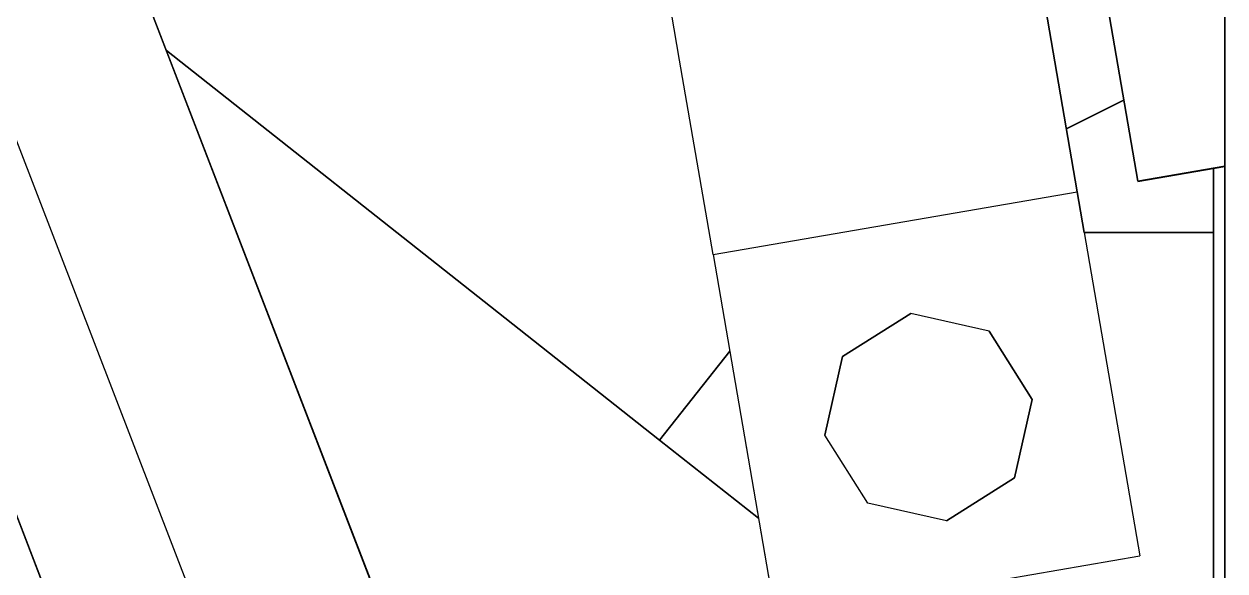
# Model space of a CAD drawing. Extents: x -43 to 90, y 6 to 81.
# Drawn here: x -20.3326 to -19.845, y 66.6439 to 66.866 of the extents above; entities that cross this region are included whole.
import ezdxf

# ---------------------------------------------------------------- set-up
doc = ezdxf.new("R2010")
doc.units = 0
doc.header["$LTSCALE"] = 0.1
doc.header["$MEASUREMENT"] = 0
doc.layers.add('cobertura nova', color=4, linetype='CONTINUOUS')

msp = doc.modelspace()

# ---------------------------------------------------------------- linework, layer by layer
at = {"layer": 'cobertura nova'}
for p, q in [((-19.8804, 66.80212), (-20.71395, 71.63621)), ((-20.71395, 71.63621), (-19.8804, 66.80212)), ((-21.80885, 70.83452), (-20.07994, 66.34962)), ((-20.07994, 66.34962), (-21.80885, 70.83452)), ((-21.80884, 70.83453), (-20.07994, 66.34966)), ((-20.07994, 66.34966), (-21.80884, 70.83453)), ((-21.80884, 70.83452), (-20.07995, 66.34967)), ((-21.80884, 70.83452), (-20.07995, 66.34967)), ((-20.07995, 66.34967), (-21.80884, 70.83452)), ((-20.07995, 66.34967), (-21.80884, 70.83452)), ((-21.80884, 70.83452), (-20.07993, 66.34963)), ((-21.80884, 70.83452), (-20.07995, 66.34967)), ((-20.07995, 66.34967), (-21.80884, 70.83452)), ((-21.80884, 70.83452), (-20.07995, 66.34966)), ((-20.07995, 66.34966), (-21.80884, 70.83452)), ((-20.07994, 66.34963), (-21.80884, 70.83452)), ((-20.07994, 66.34962), (-21.80884, 70.83452)), ((-21.80884, 70.83452), (-20.07994, 66.34963)), ((-21.80884, 70.83452), (-20.07994, 66.34962)), ((-21.80883, 70.83453), (-20.07994, 66.34966)), ((-21.80883, 70.83453), (-20.07994, 66.34966)), ((-20.07994, 66.34966), (-21.80883, 70.83453)), ((-21.80883, 70.83453), (-20.07992, 66.34963)), ((-21.80883, 70.83453), (-20.07993, 66.34966)), ((-20.07993, 66.34966), (-21.80883, 70.83453)), ((-20.07992, 66.34963), (-21.80883, 70.83453)), ((-20.07993, 66.34965), (-21.80883, 70.83453)), ((-21.80883, 70.83453), (-20.07993, 66.34965)), ((-21.80883, 70.83453), (-20.07993, 66.34965)), ((-20.07993, 66.34965), (-21.80883, 70.83453)), ((-20.07993, 66.34965), (-21.80883, 70.83453)), ((-21.80882, 70.83454), (-20.07992, 66.34964)), ((-21.80882, 70.83454), (-20.07992, 66.34964)), ((-20.07992, 66.34964), (-21.80882, 70.83454)), ((-20.07992, 66.34964), (-21.80882, 70.83454)), ((-21.80882, 70.83454), (-20.07991, 66.34964)), ((-21.80882, 70.83454), (-20.07991, 66.34964)), ((-20.07991, 66.34964), (-21.80882, 70.83454)), ((-20.07991, 66.34964), (-21.80882, 70.83454)), ((-20.07991, 66.34963), (-21.80882, 70.83454)), ((-21.80882, 70.83454), (-20.07991, 66.34963)), ((-20.07991, 66.34963), (-21.80882, 70.83454)), ((-21.80882, 70.83453), (-20.07992, 66.34963)), ((-21.80882, 70.83453), (-20.07992, 66.34965)), ((-20.07992, 66.34965), (-21.80882, 70.83453)), ((-21.80881, 70.83454), (-20.0799, 66.34963)), ((-21.86735, 70.79168), (-20.14526, 66.32445)), ((-20.1962, 66.30481), (-21.91298, 70.75827)), ((-21.91298, 70.75827), (-20.1962, 66.30481)), ((-21.91298, 70.75827), (-20.1962, 66.30481)), ((-20.1962, 66.30481), (-21.91298, 70.75827)), ((-20.06645, 66.85122), (-20.50136, 69.37342)), ((-20.1962, 66.30481), (-20.46689, 67.00699)), ((-20.46689, 67.00699), (-20.1962, 66.30481)), ((-19.84503, 66.93426), (-19.84503, 65.77332)), ((-19.84502, 65.77332), (-19.84502, 66.93426)), ((-19.91863, 66.87671), (-19.90504, 66.79788)), ((-19.905, 66.79788), (-19.9186, 66.87671)), ((-20.27481, 66.85523), (-20.13739, 66.74665)), ((-20.13739, 66.74664), (-20.27481, 66.85522)), ((-19.84503, 65.77332), (-19.84503, 66.85426)), ((-19.84503, 66.85426), (-19.84502, 66.85426)), ((-20.05286, 66.77239), (-20.06645, 66.85122)), ((-19.90942, 66.82351), (-19.88609, 66.83511)), ((-19.88608, 66.83506), (-19.90941, 66.82345)), ((-19.90941, 66.82345), (-19.88608, 66.83506)), ((-19.88608, 66.83506), (-19.90941, 66.82345)), ((-19.90941, 66.82345), (-19.88608, 66.83506)), ((-19.88608, 66.83506), (-19.90941, 66.82346)), ((-19.88608, 66.83506), (-19.90941, 66.82346)), ((-19.90941, 66.82346), (-19.88608, 66.83506)), ((-19.88608, 66.83505), (-19.90941, 66.82345)), ((-19.90941, 66.82345), (-19.88608, 66.83505)), ((-19.88608, 66.83505), (-19.90941, 66.82345)), ((-19.90941, 66.82345), (-19.88608, 66.83505)), ((-19.88608, 66.83505), (-19.90941, 66.82345)), ((-19.90941, 66.82345), (-19.88608, 66.83505)), ((-19.88608, 66.83505), (-19.90941, 66.82345)), ((-19.90941, 66.82345), (-19.88608, 66.83505)), ((-19.88608, 66.83505), (-19.90941, 66.82345)), ((-19.90941, 66.82345), (-19.88608, 66.83505)), ((-19.88608, 66.83505), (-19.90941, 66.82344)), ((-19.90941, 66.82344), (-19.88608, 66.83505)), ((-19.88608, 66.83505), (-19.90941, 66.82344)), ((-19.90941, 66.82344), (-19.88608, 66.83505)), ((-19.88608, 66.83504), (-19.90941, 66.82344)), ((-19.90941, 66.82344), (-19.88608, 66.83504)), ((-19.88608, 66.83504), (-19.90941, 66.82344)), ((-19.90941, 66.82344), (-19.88608, 66.83504)), ((-19.88608, 66.83504), (-19.90941, 66.82344)), ((-19.90941, 66.82344), (-19.88608, 66.83504)), ((-19.84502, 66.80822), (-19.8804, 66.80212)), ((-19.8804, 66.80212), (-19.84502, 66.80822)), ((-19.8804, 66.80212), (-19.84964, 66.80743)), ((-19.84964, 66.80743), (-19.8804, 66.80212)), ((-19.84964, 66.80743), (-19.8804, 66.80212)), ((-19.84502, 66.80816), (-19.88039, 66.80206)), ((-19.88039, 66.80206), (-19.84502, 66.80816)), ((-19.88039, 66.80212), (-19.84964, 66.80743)), ((-19.88039, 66.80212), (-19.84964, 66.80743)), ((-19.88039, 66.80212), (-19.84964, 66.80743)), ((-19.84964, 66.80743), (-19.88039, 66.80212)), ((-19.88039, 66.80208), (-19.84964, 66.80738)), ((-19.84964, 66.80738), (-19.88039, 66.80208)), ((-19.88039, 66.80208), (-19.84964, 66.80738)), ((-19.84964, 66.80738), (-19.88039, 66.80207)), ((-19.84964, 66.80738), (-19.88039, 66.80208)), ((-19.88039, 66.80208), (-19.84964, 66.80738)), ((-19.84964, 66.80738), (-19.88039, 66.80207)), ((-19.84964, 66.80738), (-19.88039, 66.80208)), ((-19.88039, 66.80208), (-19.84964, 66.80738)), ((-19.84964, 66.80738), (-19.88039, 66.80207)), ((-19.84964, 66.80738), (-19.88039, 66.80208)), ((-19.88039, 66.80208), (-19.84964, 66.80738)), ((-19.84964, 66.80738), (-19.88039, 66.80207)), ((-19.88039, 66.80208), (-19.84964, 66.80738)), ((-19.84964, 66.80738), (-19.88039, 66.80208)), ((-19.88039, 66.80208), (-19.84964, 66.80738)), ((-19.84964, 66.80738), (-19.88039, 66.80207)), ((-19.88039, 66.80207), (-19.84964, 66.80737)), ((-19.84964, 66.80737), (-19.88039, 66.80207)), ((-19.88039, 66.80207), (-19.84964, 66.80737)), ((-19.84964, 66.80737), (-19.88039, 66.80206)), ((-19.88039, 66.80206), (-19.84964, 66.80737)), ((-19.88039, 66.80207), (-19.84964, 66.80737)), ((-19.84964, 66.80737), (-19.88039, 66.80207)), ((-19.88039, 66.80207), (-19.84964, 66.80737)), ((-19.88039, 66.80207), (-19.84964, 66.80737)), ((-19.84964, 66.80737), (-19.88039, 66.80207)), ((-19.88039, 66.80207), (-19.84964, 66.80737)), ((-19.84964, 66.80737), (-19.88039, 66.80206)), ((-19.88039, 66.80206), (-19.84964, 66.80737)), ((-19.88039, 66.80207), (-19.84964, 66.80737)), ((-19.84964, 66.80737), (-19.88039, 66.80207)), ((-19.88039, 66.80207), (-19.84964, 66.80737)), ((-19.84964, 66.80737), (-19.88039, 66.80206)), ((-19.88039, 66.80206), (-19.84964, 66.80737)), ((-19.88039, 66.80207), (-19.84964, 66.80737)), ((-19.84964, 66.80737), (-19.88039, 66.80207)), ((-19.88039, 66.80207), (-19.84964, 66.80737)), ((-19.84964, 66.80737), (-19.88039, 66.80206)), ((-19.88039, 66.80206), (-19.84964, 66.80737)), ((-19.84964, 66.80743), (-19.88038, 66.80212)), ((-19.88038, 66.80212), (-19.84964, 66.80742)), ((-19.88038, 66.80212), (-19.84964, 66.80742)), ((-19.84964, 66.80742), (-19.88038, 66.80212)), ((-19.88038, 66.80212), (-19.84964, 66.80742)), ((-19.84964, 66.80742), (-19.88038, 66.80212)), ((-19.84964, 66.8074), (-19.88038, 66.8021)), ((-19.88038, 66.8021), (-19.84964, 66.8074)), ((-19.84964, 66.8074), (-19.88038, 66.8021)), ((-19.88038, 66.8021), (-19.84964, 66.8074)), ((-19.84964, 66.8074), (-19.88038, 66.8021)), ((-19.88038, 66.8021), (-19.84964, 66.8074)), ((-19.84964, 66.8074), (-19.88038, 66.8021)), ((-19.88038, 66.8021), (-19.84964, 66.8074)), ((-19.84964, 66.8074), (-19.88038, 66.8021)), ((-19.88038, 66.8021), (-19.84964, 66.8074)), ((-19.84964, 66.8074), (-19.88038, 66.8021)), ((-19.88038, 66.8021), (-19.84964, 66.8074)), ((-19.84964, 66.8074), (-19.88038, 66.8021)), ((-19.88038, 66.8021), (-19.84964, 66.8074)), ((-19.84964, 66.8074), (-19.88038, 66.8021)), ((-19.88038, 66.8021), (-19.84964, 66.8074)), ((-19.84964, 66.8074), (-19.88038, 66.8021)), ((-19.88038, 66.8021), (-19.84964, 66.8074)), ((-19.84964, 66.8074), (-19.88038, 66.8021)), ((-19.88038, 66.8021), (-19.84964, 66.8074)), ((-19.84964, 66.80739), (-19.88038, 66.80209)), ((-19.88038, 66.80209), (-19.84964, 66.80739)), ((-19.84964, 66.80739), (-19.88038, 66.80209)), ((-19.88038, 66.80209), (-19.84964, 66.80739)), ((-19.84964, 66.80739), (-19.88038, 66.80209)), ((-19.88038, 66.80209), (-19.84964, 66.80739)), ((-19.84964, 66.80739), (-19.88038, 66.80209)), ((-19.88038, 66.80209), (-19.84964, 66.80739)), ((-19.84964, 66.80739), (-19.88038, 66.80209)), ((-19.88038, 66.80209), (-19.84964, 66.80739)), ((-19.84964, 66.80739), (-19.88038, 66.80209)), ((-19.88038, 66.80209), (-19.84964, 66.80739)), ((-19.84964, 66.80739), (-19.88038, 66.80209)), ((-19.88038, 66.80209), (-19.84964, 66.80739)), ((-19.84964, 66.80739), (-19.88038, 66.80209)), ((-19.88038, 66.80209), (-19.84964, 66.80739)), ((-19.84964, 66.80739), (-19.88038, 66.80209)), ((-19.88038, 66.80209), (-19.84964, 66.80739)), ((-19.84964, 66.80739), (-19.88038, 66.80209)), ((-19.88038, 66.80209), (-19.84964, 66.80739)), ((-19.84964, 66.80738), (-19.88038, 66.80208)), ((-19.84964, 66.80738), (-19.88038, 66.80208)), ((-19.88038, 66.80208), (-19.84964, 66.80738)), ((-19.84964, 66.80738), (-19.88038, 66.80208)), ((-19.88038, 66.80208), (-19.84964, 66.80738)), ((-19.84964, 66.80738), (-19.88038, 66.80208)), ((-19.88038, 66.80208), (-19.84964, 66.80738)), ((-19.84964, 66.80738), (-19.88038, 66.80208)), ((-19.84964, 66.80742), (-19.88037, 66.80212)), ((-19.88037, 66.80212), (-19.84964, 66.80742)), ((-19.84964, 66.80742), (-19.88037, 66.80212)), ((-19.84964, 66.80742), (-19.88037, 66.80212)), ((-19.88037, 66.80212), (-19.84964, 66.80742)), ((-19.84964, 66.80742), (-19.88037, 66.80212)), ((-19.84964, 66.80742), (-19.88037, 66.80212)), ((-19.88037, 66.80212), (-19.84964, 66.80742)), ((-19.84964, 66.80742), (-19.88037, 66.80212)), ((-19.84964, 66.80742), (-19.88037, 66.80212)), ((-19.88037, 66.80212), (-19.84964, 66.80742)), ((-19.84964, 66.80742), (-19.88037, 66.80212)), ((-19.84964, 66.80742), (-19.88037, 66.80212)), ((-19.88037, 66.80212), (-19.84964, 66.80742)), ((-19.84964, 66.80742), (-19.88037, 66.80212)), ((-19.84964, 66.80742), (-19.88037, 66.80212)), ((-19.88037, 66.80212), (-19.84964, 66.80742)), ((-19.84964, 66.80742), (-19.88037, 66.80212)), ((-19.84964, 66.80742), (-19.88037, 66.80212)), ((-19.88037, 66.80212), (-19.84964, 66.80742)), ((-19.88037, 66.80212), (-19.84964, 66.80741)), ((-19.84964, 66.80741), (-19.88037, 66.80211)), ((-19.88037, 66.80211), (-19.84964, 66.80741)), ((-19.84964, 66.80741), (-19.88037, 66.80211)), ((-19.88037, 66.80212), (-19.84964, 66.80741)), ((-19.84964, 66.80741), (-19.88037, 66.80211)), ((-19.88037, 66.80211), (-19.84964, 66.80741)), ((-19.84964, 66.80741), (-19.88037, 66.80211)), ((-19.88037, 66.80212), (-19.84964, 66.80741)), ((-19.84964, 66.80741), (-19.88037, 66.80211)), ((-19.88037, 66.80211), (-19.84964, 66.80741)), ((-19.84964, 66.80741), (-19.88037, 66.80211)), ((-19.88037, 66.80212), (-19.84964, 66.80741)), ((-19.84964, 66.80741), (-19.88037, 66.80211)), ((-19.88037, 66.80211), (-19.84964, 66.80741)), ((-19.84964, 66.80741), (-19.88037, 66.80211)), ((-19.88037, 66.80212), (-19.84964, 66.80741)), ((-19.84964, 66.80741), (-19.88037, 66.80211)), ((-19.88037, 66.80211), (-19.84964, 66.80741)), ((-19.84964, 66.80741), (-19.88037, 66.80211)), ((-19.88037, 66.80211), (-19.84964, 66.8074)), ((-19.88037, 66.80211), (-19.84964, 66.8074)), ((-19.88037, 66.80211), (-19.84964, 66.8074)), ((-19.88037, 66.80211), (-19.84964, 66.8074)), ((-19.88037, 66.80211), (-19.84964, 66.8074)), ((-19.84966, 66.80742), (-19.84966, 66.2692)), ((-19.84966, 66.80742), (-19.84966, 66.7813)), ((-19.84966, 66.80742), (-19.84966, 66.7813)), ((-19.84966, 66.80742), (-19.84966, 66.7813)), ((-19.84966, 66.80742), (-19.84966, 66.7813)), ((-19.84965, 66.2692), (-19.84965, 66.80742)), ((-19.84965, 66.7813), (-19.84965, 66.80742)), ((-19.84965, 66.7813), (-19.84965, 66.80742)), ((-19.84965, 66.7813), (-19.84965, 66.80742)), ((-19.84965, 66.7813), (-19.84965, 66.80742)), ((-19.84964, 66.2692), (-19.84964, 66.80743)), ((-19.8804, 66.80212), (-19.8804, 66.80212)), ((-19.8804, 66.80212), (-19.8804, 66.80212)), ((-19.8804, 66.80212), (-19.8804, 66.80212)), ((-19.8804, 66.80212), (-19.8804, 66.80212)), ((-19.8804, 66.80212), (-19.8804, 66.80212)), ((-19.8804, 66.80212), (-19.8804, 66.80212)), ((-19.8804, 66.80212), (-19.8804, 66.80212)), ((-19.8804, 66.80212), (-19.8804, 66.80212)), ((-19.8804, 66.80212), (-19.8804, 66.80212)), ((-19.8804, 66.80212), (-19.8804, 66.80212)), ((-19.88039, 66.80212), (-19.88039, 66.80212)), ((-19.88039, 66.80212), (-19.88039, 66.80212)), ((-19.88039, 66.80212), (-19.88039, 66.80212)), ((-19.88039, 66.80212), (-19.88039, 66.80212)), ((-19.88039, 66.80212), (-19.88039, 66.80212)), ((-19.88039, 66.80212), (-19.88039, 66.80212)), ((-19.88038, 66.80208), (-19.88039, 66.80208)), ((-19.88039, 66.80208), (-19.88039, 66.80208)), ((-19.88039, 66.80208), (-19.88039, 66.80208)), ((-19.88039, 66.80208), (-19.88039, 66.80208)), ((-19.88039, 66.80208), (-19.88039, 66.80208)), ((-19.88038, 66.80208), (-19.88039, 66.80208)), ((-19.88039, 66.80208), (-19.88039, 66.80208)), ((-19.88039, 66.80207), (-19.88039, 66.80207)), ((-19.88039, 66.80207), (-19.88039, 66.80207)), ((-19.88039, 66.80207), (-19.88039, 66.80207)), ((-19.88039, 66.80207), (-19.88039, 66.80207)), ((-19.88039, 66.80207), (-19.88039, 66.80207)), ((-19.88039, 66.80207), (-19.88039, 66.80207)), ((-19.88039, 66.80207), (-19.88039, 66.80207)), ((-19.88039, 66.80207), (-19.88039, 66.80207)), ((-19.88039, 66.80207), (-19.88039, 66.80207)), ((-19.88039, 66.80207), (-19.88039, 66.80207)), ((-19.88038, 66.80212), (-19.88038, 66.80212)), ((-19.88038, 66.80212), (-19.88038, 66.80212)), ((-19.88038, 66.80212), (-19.88038, 66.80212)), ((-19.88038, 66.80212), (-19.88038, 66.80212)), ((-19.88038, 66.80212), (-19.88038, 66.80212)), ((-19.88038, 66.80212), (-19.88038, 66.80212)), ((-19.88038, 66.80212), (-19.88038, 66.80212)), ((-19.88038, 66.80212), (-19.88038, 66.80212)), ((-19.88038, 66.8021), (-19.88038, 66.8021)), ((-19.88038, 66.8021), (-19.88038, 66.8021)), ((-19.88038, 66.8021), (-19.88038, 66.8021)), ((-19.88038, 66.8021), (-19.88038, 66.8021)), ((-19.88038, 66.8021), (-19.88038, 66.8021)), ((-19.88038, 66.8021), (-19.88038, 66.8021)), ((-19.88038, 66.8021), (-19.88038, 66.8021)), ((-19.88038, 66.8021), (-19.88038, 66.8021)), ((-19.88038, 66.8021), (-19.88038, 66.8021)), ((-19.88038, 66.8021), (-19.88038, 66.8021)), ((-19.88038, 66.80209), (-19.88038, 66.80209)), ((-19.88038, 66.80209), (-19.88038, 66.80209)), ((-19.88038, 66.80209), (-19.88038, 66.80209)), ((-19.88038, 66.80209), (-19.88038, 66.80209)), ((-19.88038, 66.80209), (-19.88038, 66.80209)), ((-19.88038, 66.80209), (-19.88038, 66.80209)), ((-19.88038, 66.80209), (-19.88038, 66.80209)), ((-19.88038, 66.80209), (-19.88038, 66.80209)), ((-19.88038, 66.80209), (-19.88038, 66.80209)), ((-19.88038, 66.80209), (-19.88038, 66.80209)), ((-19.88038, 66.80208), (-19.88038, 66.80208)), ((-19.88038, 66.80208), (-19.88038, 66.80208)), ((-19.88038, 66.80208), (-19.88038, 66.80208)), ((-19.88037, 66.80212), (-19.88037, 66.80212)), ((-19.88037, 66.80212), (-19.88037, 66.80212)), ((-19.88037, 66.80212), (-19.88037, 66.80212)), ((-19.88037, 66.80212), (-19.88037, 66.80212)), ((-19.88037, 66.80212), (-19.88037, 66.80212)), ((-19.88037, 66.80212), (-19.88037, 66.80212)), ((-19.88037, 66.80212), (-19.88037, 66.80212)), ((-19.88037, 66.80212), (-19.88037, 66.80212)), ((-19.88037, 66.80212), (-19.88037, 66.80212)), ((-19.88037, 66.80212), (-19.88037, 66.80212)), ((-19.88037, 66.80212), (-19.88037, 66.80212)), ((-19.88037, 66.80212), (-19.88037, 66.80212)), ((-19.88037, 66.80212), (-19.88037, 66.80212)), ((-19.88037, 66.80212), (-19.88037, 66.80212)), ((-19.88037, 66.80212), (-19.88037, 66.80212)), ((-19.88037, 66.80212), (-19.88037, 66.80212)), ((-19.88037, 66.80212), (-19.88037, 66.80212)), ((-19.88037, 66.80212), (-19.88037, 66.80212)), ((-19.88037, 66.80212), (-19.88037, 66.80212)), ((-19.88037, 66.80212), (-19.88037, 66.80212)), ((-19.88037, 66.80212), (-19.88037, 66.80212)), ((-19.88037, 66.80211), (-19.88037, 66.80211)), ((-19.88037, 66.80211), (-19.88037, 66.80211)), ((-19.88037, 66.80211), (-19.88037, 66.80211)), ((-19.88037, 66.80211), (-19.88037, 66.80211)), ((-19.88037, 66.80211), (-19.88037, 66.80211)), ((-19.88037, 66.80211), (-19.88037, 66.80211)), ((-19.88037, 66.80211), (-19.88037, 66.80211)), ((-19.88037, 66.80211), (-19.88037, 66.80211)), ((-19.88037, 66.80211), (-19.88037, 66.80211)), ((-19.88037, 66.80211), (-19.88037, 66.80211)), ((-20.05286, 66.77239), (-19.90504, 66.79788)), ((-20.05285, 66.77239), (-19.90503, 66.79788)), ((-19.90501, 66.79788), (-19.90503, 66.79787)), ((-19.90503, 66.79788), (-19.87954, 66.65006)), ((-19.90503, 66.79788), (-19.90503, 66.79788)), ((-19.90503, 66.79788), (-19.90503, 66.79787)), ((-19.90501, 66.79788), (-19.90215, 66.7813)), ((-19.90501, 66.79788), (-19.905, 66.79788)), ((-19.90501, 66.79788), (-19.90501, 66.79788)), ((-19.90215, 66.7813), (-19.90501, 66.79788)), ((-19.95039, 66.79005), (-19.95039, 66.79005)), ((-19.95038, 66.79006), (-19.95038, 66.79006)), ((-19.95038, 66.79006), (-19.95038, 66.79006)), ((-19.95036, 66.79006), (-19.95036, 66.79006)), ((-19.95036, 66.79006), (-19.95036, 66.79006)), ((-19.95036, 66.79006), (-19.95036, 66.79006)), ((-19.95036, 66.79006), (-19.95036, 66.79006)), ((-20.00119, 66.7813), (-20.0012, 66.7813)), ((-20.0012, 66.7813), (-20.00119, 66.7813)), ((-19.84964, 66.7813), (-19.90217, 66.7813)), ((-19.90217, 66.7813), (-19.84964, 66.7813)), ((-19.84964, 66.7813), (-19.84964, 66.7813)), ((-19.84964, 66.7813), (-19.84964, 66.7813)), ((-19.84964, 66.7813), (-19.84964, 66.6313)), ((-19.84964, 66.7813), (-19.84964, 66.7813)), ((-20.02964, 66.77639), (-20.02964, 66.77639)), ((-20.02964, 66.77639), (-20.02964, 66.77639)), ((-20.05285, 66.77239), (-20.05285, 66.77239)), ((-20.05285, 66.77239), (-20.02964, 66.63776)), ((-20.05285, 66.77239), (-20.02736, 66.62457)), ((-20.13739, 66.74665), (-20.07462, 66.69705)), ((-20.07462, 66.69705), (-20.13739, 66.74664)), ((-20.00024, 66.73092), (-19.97261, 66.74837)), ((-19.97261, 66.74837), (-20.00024, 66.73092)), ((-19.97261, 66.74837), (-19.97257, 66.74837)), ((-19.94073, 66.74118), (-19.97261, 66.74837)), ((-19.97257, 66.74837), (-19.97261, 66.74837)), ((-19.9407, 66.74118), (-19.94073, 66.74118)), ((-19.94073, 66.74118), (-19.92328, 66.71355)), ((-19.92328, 66.71355), (-19.94073, 66.74118)), ((-19.94073, 66.74118), (-19.9407, 66.74118)), ((-20.07462, 66.69704), (-20.04609, 66.73316)), ((-20.04609, 66.73316), (-20.07462, 66.69705)), ((-20.04609, 66.73315), (-20.07462, 66.69705)), ((-20.07462, 66.69705), (-20.04609, 66.73315)), ((-20.00743, 66.69904), (-20.00024, 66.73092)), ((-20.00024, 66.73092), (-20.00743, 66.69904)), ((-19.92328, 66.71355), (-19.93047, 66.68167)), ((-19.93047, 66.68167), (-19.92328, 66.71355)), ((-19.92324, 66.71355), (-19.92328, 66.71355)), ((-20.07462, 66.69705), (-20.03438, 66.66525)), ((-20.07462, 66.69705), (-20.07462, 66.69705)), ((-20.07462, 66.69705), (-20.07462, 66.69705)), ((-20.07462, 66.69705), (-20.07462, 66.69705)), ((-20.07462, 66.69705), (-20.07462, 66.69705)), ((-20.07462, 66.69705), (-20.07462, 66.69704)), ((-20.03438, 66.66525), (-20.07462, 66.69705)), ((-20.07461, 66.69706), (-20.0746, 66.69706)), ((-19.98998, 66.67141), (-20.00743, 66.69904)), ((-19.93047, 66.68167), (-19.9581, 66.66422)), ((-19.9581, 66.66422), (-19.93047, 66.68167)), ((-19.93044, 66.68167), (-19.93047, 66.68167)), ((-19.93047, 66.68167), (-19.93044, 66.68167)), ((-19.9581, 66.66422), (-19.98998, 66.67141)), ((-19.95806, 66.66422), (-19.9581, 66.66422)), ((-20.02736, 66.62457), (-19.87954, 66.65006))]:
    msp.add_line(p, q, dxfattribs=at)

doc.saveas('drawing.dxf')
